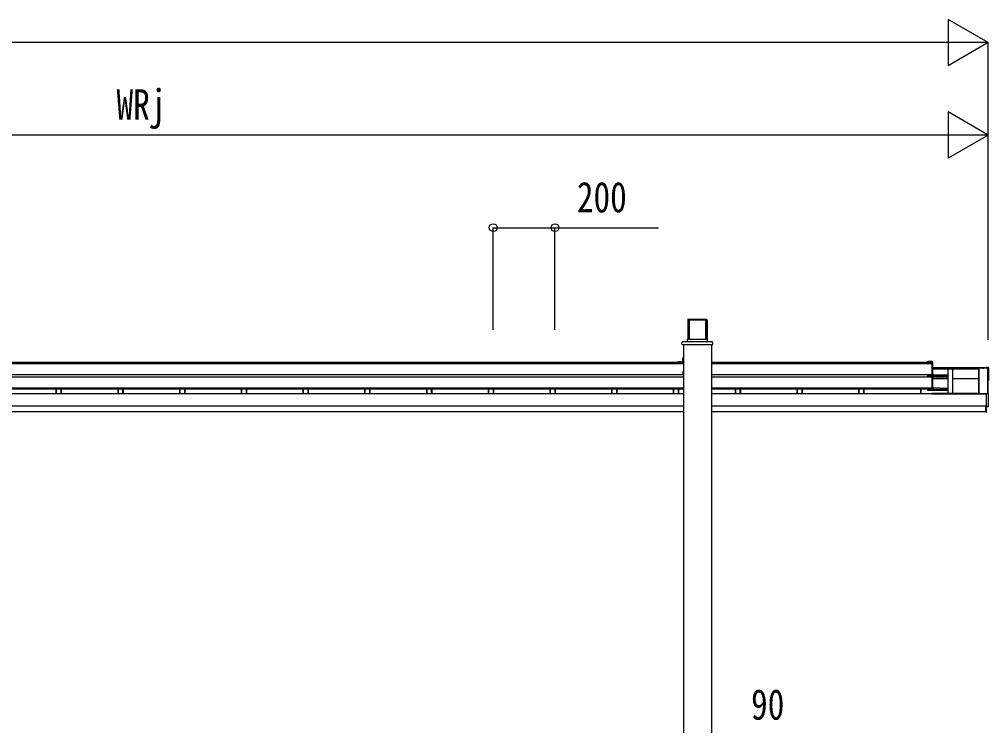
# Model space of a CAD drawing. Units: millimetres, scale not verified. Extents: x -12615 to 12615, y -8910 to 8910.
# Drawn here: x -3183 to -43, y -3292 to -1004 of the extents above; entities that cross this region are included whole.
import ezdxf
from ezdxf.enums import TextEntityAlignment as Align

# ---------------------------------------------------------------- set-up
doc = ezdxf.new("R2010")
doc.units = ezdxf.units.MM
doc.header["$LTSCALE"] = 50
doc.layers.add('0-4_YKK_A1', color=4, linetype='Continuous')
doc.layers.add('0-5_YKK_D', color=6, linetype='Continuous')
doc.styles.add('ＭＳ ゴシック', font='')
doc.styles.get('ＭＳ ゴシック').set_extended_font_data('MS Gothic')

msp = doc.modelspace()

# ---------------------------------------------------------------- linework, layer by layer
at = {"layer": '0-4_YKK_A1'}
for p, q in [((-1017.08, -1975.63), (-1017.43, -1981.25)), ((-1016.58, -1975.16), (-955.8, -1975.16)), ((-1014.66, -1977.16), (-1014.92, -1981.25)), ((-957.72, -1977.16), (-1014.66, -1977.16)), ((-959.69, -1978.23), (-1012.69, -1978.23)), ((-1012.69, -1978.23), (-1012.69, -2039.43)), ((-959.69, -1978.23), (-959.69, -2039.43)), ((-957.72, -1977.16), (-957.46, -1981.25)), ((-955.3, -1975.63), (-954.95, -1981.25)), ((-1017.44, -1981.6), (-1017.44, -2039.68)), ((-1017.44, -1981.6), (-1014.93, -1981.6)), ((-1014.92, -1981.25), (-1017.43, -1981.25)), ((-1014.93, -1981.6), (-1014.93, -2039.43)), ((-1013.69, -1979.18), (-1013.69, -2039.43)), ((-958.69, -1979.18), (-958.69, -2039.43)), ((-957.45, -1981.6), (-957.45, -2039.43)), ((-954.94, -1981.6), (-954.94, -2039.68)), ((-1018.25, -2048), (-1017.78, -2040.37)), ((-1016.78, -2039.43), (-955.6, -2039.43)), ((-1016.78, -2039.43), (-955.6, -2039.43)), ((-1016.78, -2039.43), (-1016.78, -2039.43)), ((-955.6, -2039.43), (-955.6, -2039.43)), ((-954.6, -2040.37), (-954.13, -2048)), ((-1036.08, -2056.28), (-1035.63, -2048.94)), ((-1035.58, -2056.84), (-1034.95, -2056.84)), ((-1034.95, -2056.84), (-937.44, -2056.84)), ((-1031.39, -2056.84), (-1031.39, -5325)), ((-940.99, -2056.84), (-940.99, -5325)), ((-937.76, -2048), (-938.38, -2048)), ((-937.44, -2056.84), (-936.8, -2056.84)), ((-936.3, -2056.28), (-936.76, -2048.94)), ((-1033.69, -2103.07), (-1033.69, -2104.33)), ((-1033.56, -2101.08), (-1032.69, -2101.08)), ((-4466.99, -2114.67), (-1031.39, -2114.67)), ((-4466.99, -2114.67), (-1031.39, -2114.67)), ((-4466.99, -2118.81), (-1031.39, -2118.81)), ((-1042.8, -2115.61), (-1051.19, -2115.61)), ((-1044.92, -2117.56), (-1044.92, -2117.56)), ((-1043.24, -2113.2), (-1043.24, -2113.24)), ((-1043.24, -2115.82), (-1043.24, -2115.86)), ((-1041.54, -2112.72), (-1041.54, -2112.69)), ((-1041.54, -2112.72), (-1041.54, -2113.33)), ((-1041.54, -2115.34), (-1041.54, -2115.3)), ((-1041.54, -2115.34), (-1041.54, -2115.95)), ((-1040.84, -2115.61), (-1041.54, -2115.61)), ((-1040.84, -2112.72), (-1040.84, -2112.69)), ((-1040.84, -2113.33), (-1040.84, -2112.72)), ((-1040.84, -2115.34), (-1040.84, -2115.3)), ((-1040.84, -2115.95), (-1040.84, -2115.34)), ((-1034.19, -2115.61), (-1039.58, -2115.61)), ((-1039.14, -2113.24), (-1039.14, -2113.2)), ((-1039.14, -2115.86), (-1039.14, -2115.82)), ((-1034.19, -2114.35), (-1034.19, -2115.61)), ((-1033.69, -2104.33), (-1033.69, -2115.11)), ((-940.99, -2114.67), (-241.19, -2114.67)), ((-940.99, -2114.67), (-241.19, -2114.67)), ((-940.99, -2118.81), (-239.94, -2118.81)), ((-241.19, -2113.85), (-241.19, -2117.56)), ((-233.73, -2112.6), (-239.94, -2112.6)), ((-239.94, -2118.81), (-226.49, -2118.81)), ((-226.19, -2112.6), (-233.73, -2112.6)), ((-226.19, -2119.11), (-226.19, -2119.08)), ((-226.19, -2119.11), (-226.19, -2155.58)), ((-223.69, -2118.81), (-223.69, -2115.1)), ((-223.69, -2155.77), (-223.69, -2118.81)), ((-49.69, -2132.52), (-223.69, -2132.52)), ((-49.69, -2132.52), (-223.69, -2132.52)), ((-49.69, -2132.74), (-223.69, -2132.74)), ((-74.19, -2217.1), (-74.19, -2133.28)), ((-73.69, -2132.78), (-44.69, -2132.78)), ((-73.69, -2217.05), (-73.69, -2132.78)), ((-50.69, -2130.94), (-43.16, -2131.43)), ((-50.69, -2130.94), (-50.69, -2131.24)), ((-50.69, -2130.94), (-43.16, -2131.43)), ((-50.69, -2131.24), (-50.69, -2131.56)), ((-49.47, -2131.32), (-50.69, -2131.24)), ((-50.69, -2132.26), (-50.69, -2131.56)), ((-50.69, -2131.56), (-49.49, -2131.63)), ((-50.69, -2132.26), (-49.49, -2132.33)), ((-50.69, -2132.26), (-50.69, -2132.52)), ((-49.69, -2132.52), (-49.69, -2132.74)), ((-49.69, -2132.52), (-49.69, -2132.52)), ((-49.69, -2132.74), (-49.69, -2132.78)), ((-49.49, -2131.63), (-49.49, -2132.33)), ((-49.19, -2131.68), (-49.19, -2131.75)), ((-49.19, -2132.43), (-49.19, -2131.75)), ((-43.69, -2132.76), (-49.19, -2132.43)), ((-49.19, -2132.78), (-49.19, -2132.43)), ((-48.87, -2131.45), (-48.87, -2131.39)), ((-43.16, -2131.8), (-48.87, -2131.45)), ((-44.69, -2215.5), (-44.69, -2132.78)), ((-44.19, -2215.5), (-44.19, -2133.28)), ((-43.16, -2131.43), (-43.16, -2131.8)), ((-43.16, -2131.43), (-43.16, -2131.43)), ((-42.69, -2132.3), (-42.69, -2131.93)), ((-42.69, -2132.3), (-42.69, -2173.32)), ((-4466.99, -2154.26), (-1031.39, -2154.26)), ((-4466.99, -2161.79), (-1031.39, -2161.79)), ((-1033.69, -2146.05), (-1033.69, -2147.3)), ((-1033.69, -2147.3), (-1033.69, -2154.26)), ((-940.99, -2154.26), (-226.19, -2154.26)), ((-940.99, -2161.79), (-239.94, -2161.79)), ((-241.19, -2156.83), (-241.19, -2160.54)), ((-241.19, -2157.29), (-241.19, -2159.49)), ((-233.73, -2155.58), (-239.94, -2155.58)), ((-239.94, -2161.79), (-226.49, -2161.79)), ((-226.19, -2155.58), (-233.73, -2155.58)), ((-226.19, -2162.09), (-226.19, -2162.06)), ((-226.19, -2162.09), (-226.19, -2199.06)), ((-74.19, -2137.57), (-223.69, -2137.57)), ((-223.69, -2161.79), (-223.69, -2158.07)), ((-223.69, -2198.75), (-223.69, -2161.79)), ((-223.69, -2162.25), (-175.19, -2162.25)), ((-178.24, -2156.54), (-220.8, -2155.05)), ((-178.24, -2160.25), (-220.8, -2158.77)), ((-178.14, -2156.54), (-178.24, -2156.54)), ((-178.14, -2160.25), (-178.24, -2160.25)), ((-175.19, -2156.54), (-178.14, -2156.54)), ((-175.19, -2160.25), (-178.14, -2160.25)), ((-175.19, -2137.57), (-175.19, -2216.47)), ((-175.19, -2162.25), (-175.19, -2156.54)), ((-159.19, -2137.57), (-159.19, -2216.47)), ((-4466.99, -2197.24), (-1031.39, -2197.24)), ((-940.99, -2197.24), (-226.19, -2197.24)), ((-175.19, -2168), (-223.69, -2168)), ((-178.24, -2199.52), (-220.8, -2198.03)), ((-73.69, -2168), (-159.19, -2168)), ((-43.69, -2172.77), (-44.19, -2172.8)), ((-43.16, -2173.82), (-44.19, -2173.88)), ((-1031.39, -2202), (-4466.99, -2202)), ((-4466.99, -2216.47), (-1031.39, -2216.47)), ((-4466.99, -2216.47), (-1031.39, -2216.47)), ((-3063.19, -2216.47), (-3063.19, -2202)), ((-3062.19, -2215.99), (-3062.19, -2202)), ((-3062.19, -2215.99), (-3047.19, -2215.99)), ((-3047.19, -2215.99), (-3047.19, -2202)), ((-3046.19, -2216.47), (-3046.19, -2202)), ((-3045.89, -2216.47), (-3045.89, -2202)), ((-2863.19, -2216.47), (-2863.19, -2202)), ((-2862.19, -2215.99), (-2862.19, -2202)), ((-2862.19, -2215.99), (-2847.19, -2215.99)), ((-2847.19, -2215.99), (-2847.19, -2202)), ((-2846.19, -2216.47), (-2846.19, -2202)), ((-2845.89, -2216.47), (-2845.89, -2202)), ((-2663.19, -2216.47), (-2663.19, -2202)), ((-2662.19, -2215.99), (-2662.19, -2202)), ((-2662.19, -2215.99), (-2647.19, -2215.99)), ((-2647.19, -2215.99), (-2647.19, -2202)), ((-2646.19, -2216.47), (-2646.19, -2202)), ((-2645.89, -2216.47), (-2645.89, -2202)), ((-2463.19, -2216.47), (-2463.19, -2202)), ((-2462.19, -2215.99), (-2462.19, -2202)), ((-2462.19, -2215.99), (-2447.19, -2215.99)), ((-2447.19, -2215.99), (-2447.19, -2202)), ((-2446.19, -2216.47), (-2446.19, -2202)), ((-2445.89, -2216.47), (-2445.89, -2202)), ((-2263.19, -2216.47), (-2263.19, -2202)), ((-2262.19, -2215.99), (-2262.19, -2202)), ((-2262.19, -2215.99), (-2247.19, -2215.99)), ((-2247.19, -2215.99), (-2247.19, -2202)), ((-2246.19, -2216.47), (-2246.19, -2202)), ((-2245.89, -2216.47), (-2245.89, -2202)), ((-2063.19, -2216.47), (-2063.19, -2202)), ((-2062.19, -2215.99), (-2062.19, -2202)), ((-2062.19, -2215.99), (-2047.19, -2215.99)), ((-2047.19, -2215.99), (-2047.19, -2202)), ((-2046.19, -2216.47), (-2046.19, -2202)), ((-2045.89, -2216.47), (-2045.89, -2202)), ((-1863.19, -2216.47), (-1863.19, -2202)), ((-1862.19, -2215.99), (-1862.19, -2202)), ((-1862.19, -2215.99), (-1847.19, -2215.99)), ((-1847.19, -2215.99), (-1847.19, -2202)), ((-1846.19, -2216.47), (-1846.19, -2202)), ((-1845.89, -2216.47), (-1845.89, -2202)), ((-1663.19, -2216.47), (-1663.19, -2202)), ((-1662.19, -2215.99), (-1662.19, -2202)), ((-1662.19, -2215.99), (-1647.19, -2215.99)), ((-1647.19, -2215.99), (-1647.19, -2202)), ((-1646.19, -2216.47), (-1646.19, -2202)), ((-1645.89, -2216.47), (-1645.89, -2202)), ((-1463.19, -2216.47), (-1463.19, -2202)), ((-1462.19, -2215.99), (-1462.19, -2202)), ((-1462.19, -2215.99), (-1447.19, -2215.99)), ((-1447.19, -2215.99), (-1447.19, -2202)), ((-1446.19, -2216.47), (-1446.19, -2202)), ((-1445.89, -2216.47), (-1445.89, -2202)), ((-1263.19, -2216.47), (-1263.19, -2202)), ((-1262.19, -2215.99), (-1262.19, -2202)), ((-1262.19, -2215.99), (-1247.19, -2215.99)), ((-1247.19, -2215.99), (-1247.19, -2202)), ((-1246.19, -2216.47), (-1246.19, -2202)), ((-1245.89, -2216.47), (-1245.89, -2202)), ((-1063.19, -2216.47), (-1063.19, -2202)), ((-1062.19, -2215.99), (-1062.19, -2202)), ((-1062.19, -2215.99), (-1047.19, -2215.99)), ((-1047.19, -2215.99), (-1047.19, -2202)), ((-1046.19, -2216.47), (-1046.19, -2202)), ((-1045.89, -2216.47), (-1045.89, -2202)), ((-226.19, -2202), (-940.99, -2202)), ((-940.99, -2216.47), (-226.19, -2216.47)), ((-940.99, -2216.47), (-226.19, -2216.47)), ((-863.19, -2216.47), (-863.19, -2202)), ((-862.19, -2215.99), (-862.19, -2202)), ((-862.19, -2215.99), (-847.19, -2215.99)), ((-847.19, -2215.99), (-847.19, -2202)), ((-846.19, -2216.47), (-846.19, -2202)), ((-845.89, -2216.47), (-845.89, -2202)), ((-663.19, -2216.47), (-663.19, -2202)), ((-662.19, -2215.99), (-662.19, -2202)), ((-662.19, -2215.99), (-647.19, -2215.99)), ((-647.19, -2215.99), (-647.19, -2202)), ((-646.19, -2216.47), (-646.19, -2202)), ((-645.89, -2216.47), (-645.89, -2202)), ((-463.19, -2216.47), (-463.19, -2202)), ((-462.19, -2215.99), (-462.19, -2202)), ((-462.19, -2215.99), (-447.19, -2215.99)), ((-447.19, -2215.99), (-447.19, -2202)), ((-446.19, -2216.47), (-446.19, -2202)), ((-445.89, -2216.47), (-445.89, -2202)), ((-263.19, -2202), (-263.19, -2216.47)), ((-262.19, -2202), (-262.19, -2216.47)), ((-241.19, -2202), (-241.19, -2202.47)), ((-241.19, -2202.47), (-241.19, -2203.98)), ((-226.49, -2202.73), (-239.94, -2202.73)), ((-239.94, -2205.23), (-234.65, -2205.23)), ((-233.73, -2205.23), (-175.19, -2205.23)), ((-226.19, -2201), (-226.19, -2200.47)), ((-226.19, -2201.99), (-226.19, -2201)), ((-226.19, -2202.47), (-226.19, -2201.99)), ((-226.19, -2202.43), (-226.19, -2202.47)), ((-226.19, -2216.47), (-74.19, -2216.47)), ((-74.19, -2216.47), (-226.19, -2216.47)), ((-226.19, -2217.1), (-50.69, -2217.1)), ((-50.69, -2217.1), (-226.19, -2217.1)), ((-50.69, -2217.32), (-226.19, -2217.32)), ((-50.69, -2217.84), (-226.19, -2217.84)), ((-178.24, -2203.23), (-220.8, -2201.75)), ((-178.14, -2199.52), (-178.24, -2199.52)), ((-178.14, -2203.23), (-178.24, -2203.23)), ((-175.19, -2199.52), (-178.14, -2199.52)), ((-175.19, -2203.23), (-178.14, -2203.23)), ((-175.19, -2205.23), (-175.19, -2199.52)), ((-73.69, -2217.05), (-50.69, -2217.05)), ((-50.69, -2215.71), (-49.49, -2215.71)), ((-50.69, -2216.36), (-50.69, -2215.71)), ((-50.69, -2215.71), (-50.69, -2215.71)), ((-43.19, -2215.5), (-48.89, -2215.5)), ((-42.69, -2257.95), (-42.69, -2216)), ((-1031.39, -2257.26), (-4466.99, -2257.26)), ((-50.69, -2257.26), (-940.99, -2257.26)), ((-50.69, -2257.91), (-50.69, -2258.38)), ((-43.65, -2257.91), (-50.69, -2257.91)), ((-50.69, -2258.38), (-50.69, -2258.43)), ((-49.49, -2258.43), (-50.69, -2258.43)), ((-49.69, -2276.5), (-49.69, -2258.43)), ((-48.89, -2258.43), (-48.92, -2258.43)), ((-48.89, -2258.45), (-48.89, -2258.43)), ((-48.89, -2258.45), (-43.19, -2258.45)), ((-43.65, -2258.38), (-43.19, -2258.45)), ((-42.69, -2257.95), (-43.15, -2257.88)), ((-1031.39, -2274.97), (-4466.99, -2274.97)), ((-52.19, -2274.97), (-940.99, -2274.97))]:
    msp.add_line(p, q, dxfattribs=at)
for points in [[(-938.38, -2048), (-1034, -2048), (-1034.62, -2048)], [(-1034.06, -2101.57), (-1034.06, -2109), (-1033.69, -2109)], [(-1034.19, -2114.35), (-1051.19, -2114.35), (-1051.19, -2115.61)], [(-1051.19, -2115.61), (-1051.19, -2117.11), (-1044.65, -2117.11)], [(-1037.46, -2117.56), (-1037.46, -2117.56), (-1037.64, -2117.62), (-1038.17, -2117.68), (-1039, -2117.72), (-1040.04, -2117.75), (-1041.19, -2117.76), (-1042.34, -2117.75), (-1043.38, -2117.72), (-1044.21, -2117.68), (-1044.74, -2117.62), (-1044.92, -2117.56)], [(-1044.79, -2117.79), (-1044.61, -2117.73), (-1044.17, -2117.68)], [(-1038.26, -2117.68), (-1037.77, -2117.73), (-1037.59, -2117.79), (-1037.77, -2117.85), (-1038.28, -2117.9), (-1039.08, -2117.94), (-1040.08, -2117.97), (-1041.19, -2117.98), (-1042.3, -2117.97), (-1043.3, -2117.94), (-1044.1, -2117.9), (-1044.61, -2117.85), (-1044.79, -2117.79)], [(-226.19, -2116.31), (-233.73, -2116.31), (-239.94, -2116.31)], [(-43.69, -2132.76), (-43.69, -2172.85), (-44.19, -2172.88)], [(-226.19, -2159.29), (-233.73, -2159.29), (-239.94, -2159.29)], [(-226.19, -2200.47), (-226.19, -2199.82), (-226.19, -2199.06)], [(-50.69, -2216.36), (-50.69, -2216.88), (-50.69, -2257.91)], [(-49.49, -2215.71), (-49.3, -2215.7), (-49.17, -2215.7)], [(-52.69, -2257.26), (-52.69, -2274.47), (-52.69, -2274.97)], [(-49.69, -2276.5), (-52.19, -2276.5), (-52.19, -2257.26)], [(-50.69, -2258.38), (-43.65, -2258.38), (-43.65, -2257.91)]]:
    msp.add_lwpolyline(points, dxfattribs=at)
for points in [[(-1046.69, -2114.98), (-1046.8, -2115.01), (-1047.13, -2115.04), (-1047.62, -2115.05), (-1048.19, -2115.06), (-1048.76, -2115.05), (-1049.25, -2115.04), (-1049.58, -2115.01), (-1049.69, -2114.98), (-1049.58, -2114.95), (-1049.25, -2114.93), (-1048.76, -2114.91), (-1048.19, -2114.9), (-1047.62, -2114.91), (-1047.13, -2114.93), (-1046.8, -2114.95)], [(-1039.09, -2114.98), (-1039.25, -2115.02), (-1039.71, -2115.06), (-1040.39, -2115.08), (-1041.19, -2115.09), (-1041.99, -2115.08), (-1042.68, -2115.06), (-1043.13, -2115.02), (-1043.29, -2114.98), (-1043.13, -2114.94), (-1042.68, -2114.9), (-1041.99, -2114.88), (-1041.19, -2114.87), (-1040.39, -2114.88), (-1039.71, -2114.9), (-1039.25, -2114.94)], [(-57.94, -2133.38), (-58.13, -2133.44), (-58.66, -2133.48), (-59.46, -2133.51), (-60.44, -2133.53), (-61.44, -2133.52), (-62.35, -2133.5), (-63.03, -2133.46), (-63.39, -2133.41), (-63.39, -2133.36), (-63.03, -2133.31), (-62.35, -2133.27), (-61.44, -2133.25), (-60.44, -2133.24), (-59.46, -2133.26), (-58.66, -2133.29), (-58.13, -2133.33)], [(-57.94, -2134.22), (-58.13, -2134.27), (-58.66, -2134.32), (-59.46, -2134.35), (-60.44, -2134.37), (-61.44, -2134.36), (-62.35, -2134.34), (-63.03, -2134.3), (-63.39, -2134.25), (-63.39, -2134.2), (-63.03, -2134.15), (-62.35, -2134.11), (-61.44, -2134.08), (-60.44, -2134.08), (-59.46, -2134.09), (-58.66, -2134.13), (-58.13, -2134.17)]]:
    msp.add_lwpolyline(points, close=True, dxfattribs=at)
for centre, radius, start, end in [((-1016.78, -2040.43), 1, 90, 176.48397), ((-1016.78, -2040.43), 0.999, 89.96394, 176.45762), ((-955.6, -2040.43), 1, 3.51603, 90), ((-955.6, -2040.43), 0.999, 3.54238, 90.03606), ((-1031.19, -2103.07), 2.5, 94.54738, 179.96283), ((-1041.19, -2119.49), 4.2, 119.21546, 152.67848), ((-1041.19, -2116.87), 4.2, 119.21546, 143.21111), ((-1041.19, -2116.86), 4.19, 94.78865, 119.29157), ((-1041.19, -2116.9), 4.19, 94.78865, 119.29157), ((-1041.19, -2119.48), 4.19, 94.78865, 119.29157), ((-1041.19, -2119.51), 4.19, 94.78865, 119.29157), ((-1041.19, -2116.77), 3.67, 84.52859, 95.47141), ((-1041.19, -2116.99), 3.67, 84.52859, 95.47141), ((-1041.19, -2119.39), 3.67, 84.52859, 95.47141), ((-1041.19, -2119.6), 3.67, 84.52859, 95.47141), ((-1041.19, -2116.86), 4.19, 60.70843, 85.21135), ((-1041.19, -2116.9), 4.19, 60.70843, 85.21135), ((-1041.19, -2119.48), 4.19, 60.70843, 85.21135), ((-1041.19, -2119.51), 4.19, 60.70843, 85.21135), ((-1041.19, -2116.87), 4.2, 36.78889, 60.78454), ((-1041.19, -2119.49), 4.2, 27.32152, 60.78454), ((-1034.19, -2113.85), 0.5, 269.96074, 359.96069), ((-1034.19, -2115.11), 0.5, 269.96074, 359.96069), ((-239.94, -2113.85), 1.25, 89.96074, 179.96069), ((-239.94, -2113.85), 1.25, 180.03931, 180.03978), ((-239.94, -2117.56), 1.25, 89.93677, 270.06323), ((-226.49, -2119.11), 0.3, 0.03931, 90.03926), ((-226.19, -2115.1), 2.5, 0.03931, 90.03926), ((-226.19, -2118.81), 2.5, 0.03931, 90.03926), ((-73.69, -2133.28), 0.5, 89.96074, 179.96069), ((-77.56, -2129.84), 28.12, 356.34851, 356.99078), ((-48.89, -2131.68), 0.3, 86.46412, 179.95746), ((-48.89, -2131.75), 0.3, 86.46412, 179.95746), ((-44.69, -2133.28), 0.5, 0.03931, 90.03926), ((-43.19, -2131.93), 0.5, 0, 86.3221), ((-43.19, -2131.93), 0.5, 0.03611, 86.54232), ((-43.19, -2132.3), 0.5, 0.03611, 86.54232), ((-1031.19, -2146.05), 2.5, 94.54738, 179.96283), ((-239.94, -2156.83), 1.25, 89.96074, 179.96069), ((-239.94, -2156.82), 1.25, 180.03931, 180.03978), ((-239.94, -2160.54), 1.25, 89.93677, 270.06323), ((-226.49, -2162.09), 0.3, 0.03931, 90.03926), ((-226.19, -2158.08), 2.5, 0.03931, 90.03926), ((-226.19, -2161.79), 2.5, 0.03931, 90.03926), ((-220.69, -2152.06), 3, 180.03748, 268.04105), ((-220.69, -2155.77), 3, 180.03748, 268.04105), ((-220.69, -2195.04), 3, 180.03748, 268.04105), ((-43.19, -2173.32), 0.5, 273.45768, 359.96389), ((-3062.19, -2216.99), 1, 89.98303, 148.55407), ((-3047.19, -2216.99), 1, 31.44593, 90.01697), ((-2862.19, -2216.99), 1, 89.98303, 148.55407), ((-2847.19, -2216.99), 1, 31.44593, 90.01697), ((-2662.19, -2216.99), 1, 89.98303, 148.55407), ((-2647.19, -2216.99), 1, 31.44593, 90.01697), ((-2462.19, -2216.99), 1, 89.98303, 148.55407), ((-2447.19, -2216.99), 1, 31.44593, 90.01697), ((-2262.19, -2216.99), 1, 89.98303, 148.55407), ((-2247.19, -2216.99), 1, 31.44593, 90.01697), ((-2062.19, -2216.99), 1, 89.98303, 148.55407), ((-2047.19, -2216.99), 1, 31.44593, 90.01697), ((-1862.19, -2216.99), 1, 89.98303, 148.55407), ((-1847.19, -2216.99), 1, 31.44593, 90.01697), ((-1662.19, -2216.99), 1, 89.98303, 148.55407), ((-1647.19, -2216.99), 1, 31.44593, 90.01697), ((-1462.19, -2216.99), 1, 89.98303, 148.55407), ((-1447.19, -2216.99), 1, 31.44593, 90.01697), ((-1262.19, -2216.99), 1, 89.98303, 148.55407), ((-1247.19, -2216.99), 1, 31.44593, 90.01697), ((-1062.19, -2216.99), 1, 89.98303, 148.55407), ((-1047.19, -2216.99), 1, 31.44593, 90.01697), ((-862.19, -2216.99), 1, 89.98303, 148.55407), ((-847.19, -2216.99), 1, 31.44593, 90.01697), ((-662.19, -2216.99), 1, 89.98303, 148.55407), ((-647.19, -2216.99), 1, 31.44593, 90.01697), ((-462.19, -2216.99), 1, 89.98303, 148.55407), ((-447.19, -2216.99), 1, 31.44593, 90.01697), ((-239.94, -2203.98), 1.25, 89.93677, 270.06323), ((-234.65, -2205.03), 0.2, 269.98076, 336.36907), ((-234.19, -2205.23), 0.3, 23.64234, 156.35766), ((-233.73, -2205.03), 0.2, 203.63093, 270.01924), ((-226.49, -2202.43), 0.3, 269.96385, 353.37464), ((-220.69, -2198.75), 3, 180.03748, 268.04105), ((-73.69, -2217.55), 0.501, 89.99831, 113.48316), ((-43.54, -2255.15), 2.76, 267.6207, 278.01641), ((-43.65, -2257.88), 0.5, 270.08772, 359.8337)]:
    msp.add_arc(centre, radius, start, end, dxfattribs=at)
for centre, major_axis, ratio, start_param, end_param in [((-1016.58, -1975.66), (0.407, -0.293), 0.996273, 2.1960283, 3.7015024), ((-1012.69, -1979.18), (1, 0), 0.946294, 1.5707963, 3.1415927), ((-959.69, -1979.18), (1, 0), 0.946294, 0, 1.5707963), ((-955.8, -1975.66), (0.407, 0.293), 0.996273, 5.7232756, 7.2287497), ((-1017.4, -1981.22), (0.033, 0.5), 0.058294, 1.6269593, 2.4123574), ((-1014.89, -1981.22), (0.033, 0.5), 0.058294, 1.6269593, 2.4123574), ((-957.49, -1981.22), (-0.033, 0.5), 0.058294, 3.8708279, 4.6562261), ((-954.98, -1981.22), (-0.033, 0.5), 0.058294, 3.8708279, 4.6562261), ((-1035.58, -2056.34), (0.502, 0), 0.996804, 3.08059, 4.712389), ((-1036.08, -2056.34), (0.031, 0.5), 0.003189, 1.4575447, 1.5099884), ((-1034.63, -2049), (0.712, 0.702), 0.999635, 2.2496801, 2.3021238), ((-1034.62, -2049), (1, 0), 0.996804, 1.5707963, 3.0281463), ((-958.72, -1998), (-3.12, 50), 0.003252, 3.14139, 3.1937556), ((-937.76, -2049), (1, 0), 0.996804, 0.1134464, 1.5707963), ((-936.8, -2056.34), (0.502, 0), 0.996804, 4.712389, 6.344188), ((-937.75, -2049), (0.712, -0.702), 0.999635, 0.8394688, 0.8919125), ((-936.3, -2056.34), (-0.031, 0.5), 0.003189, 4.7731969, 4.8256406), ((-1033.56, -2101.58), (0.411, -0.287), 0.996037, 2.1817615, 3.7488309), ((-49.49, -2131.65), (0.3, -0.037), 0.051564, 0.0063159, 1.5771123), ((-49.49, -2132.35), (0.3, -0.018), 0.052141, 0.0031934, 1.5739897), ((-49.47, -2131.35), (0.6, -0.037), 0.052141, 0.0031934, 1.5739897), ((-48.89, -2215.8), (0, 0.3), 0.999505, 6.2831853, 7.4856267), ((-43.19, -2216), (0.411, 0.287), 0.996037, 5.675947, 7.2430164), ((-49.49, -2258.43), (0.6, 0), 0.008743, 0, 1.5707963), ((-43.19, -2257.94), (0.411, -0.287), 0.996037, 5.3233542, 6.8904236)]:
    msp.add_ellipse(centre, major_axis=major_axis, ratio=ratio, start_param=start_param, end_param=end_param, dxfattribs=at)
at = {"layer": '0-5_YKK_D'}
for p, q in [((-44.19, -1078.6), (-174.09, -1003.6)), ((-174.09, -1003.6), (-174.09, -1153.6)), ((-194.19, -1078.6), (-10707.1, -1078.6)), ((-44.19, -1078.6), (-304, -1078.6)), ((-44.19, -1078.6), (-174.09, -1153.6)), ((-44.19, -2040.61), (-44.19, -1077.6)), ((-44.19, -1378.6), (-174.09, -1303.6)), ((-174.09, -1303.6), (-174.09, -1453.6)), ((-194.19, -1378.6), (-5297.1, -1378.6)), ((-44.19, -1378.6), (-304, -1378.6)), ((-44.19, -1378.6), (-174.09, -1453.6)), ((-44.19, -2041.61), (-44.19, -1377.6)), ((-1647.6, -2009.35), (-1647.6, -1677.6)), ((-1447.6, -2009.35), (-1447.6, -1677.6))]:
    msp.add_line(p, q, dxfattribs=at)
msp.add_lwpolyline([(-1647.6, -1678.6), (-1447.6, -1678.6), (-1111.8, -1678.6)], dxfattribs=at)
for centre in [(-1647.6, -1678.6), (-1447.6, -1678.6)]:
    msp.add_circle(centre, 12.75, dxfattribs=at)

# ---------------------------------------------------------------- texts
at = {"layer": '0-5_YKK_D', "style": 'ＭＳ ゴシック', "width": 0.8}
for s, p in [('WRj', (-2868.05, -1358.6)), ('200', (-1376.6, -1658.6)), ('90', (-812.19, -3302.64))]:
    msp.add_text(s, height=98.97, dxfattribs=at).set_placement(p, align=Align.BOTTOM_LEFT)

doc.saveas('drawing.dxf')
